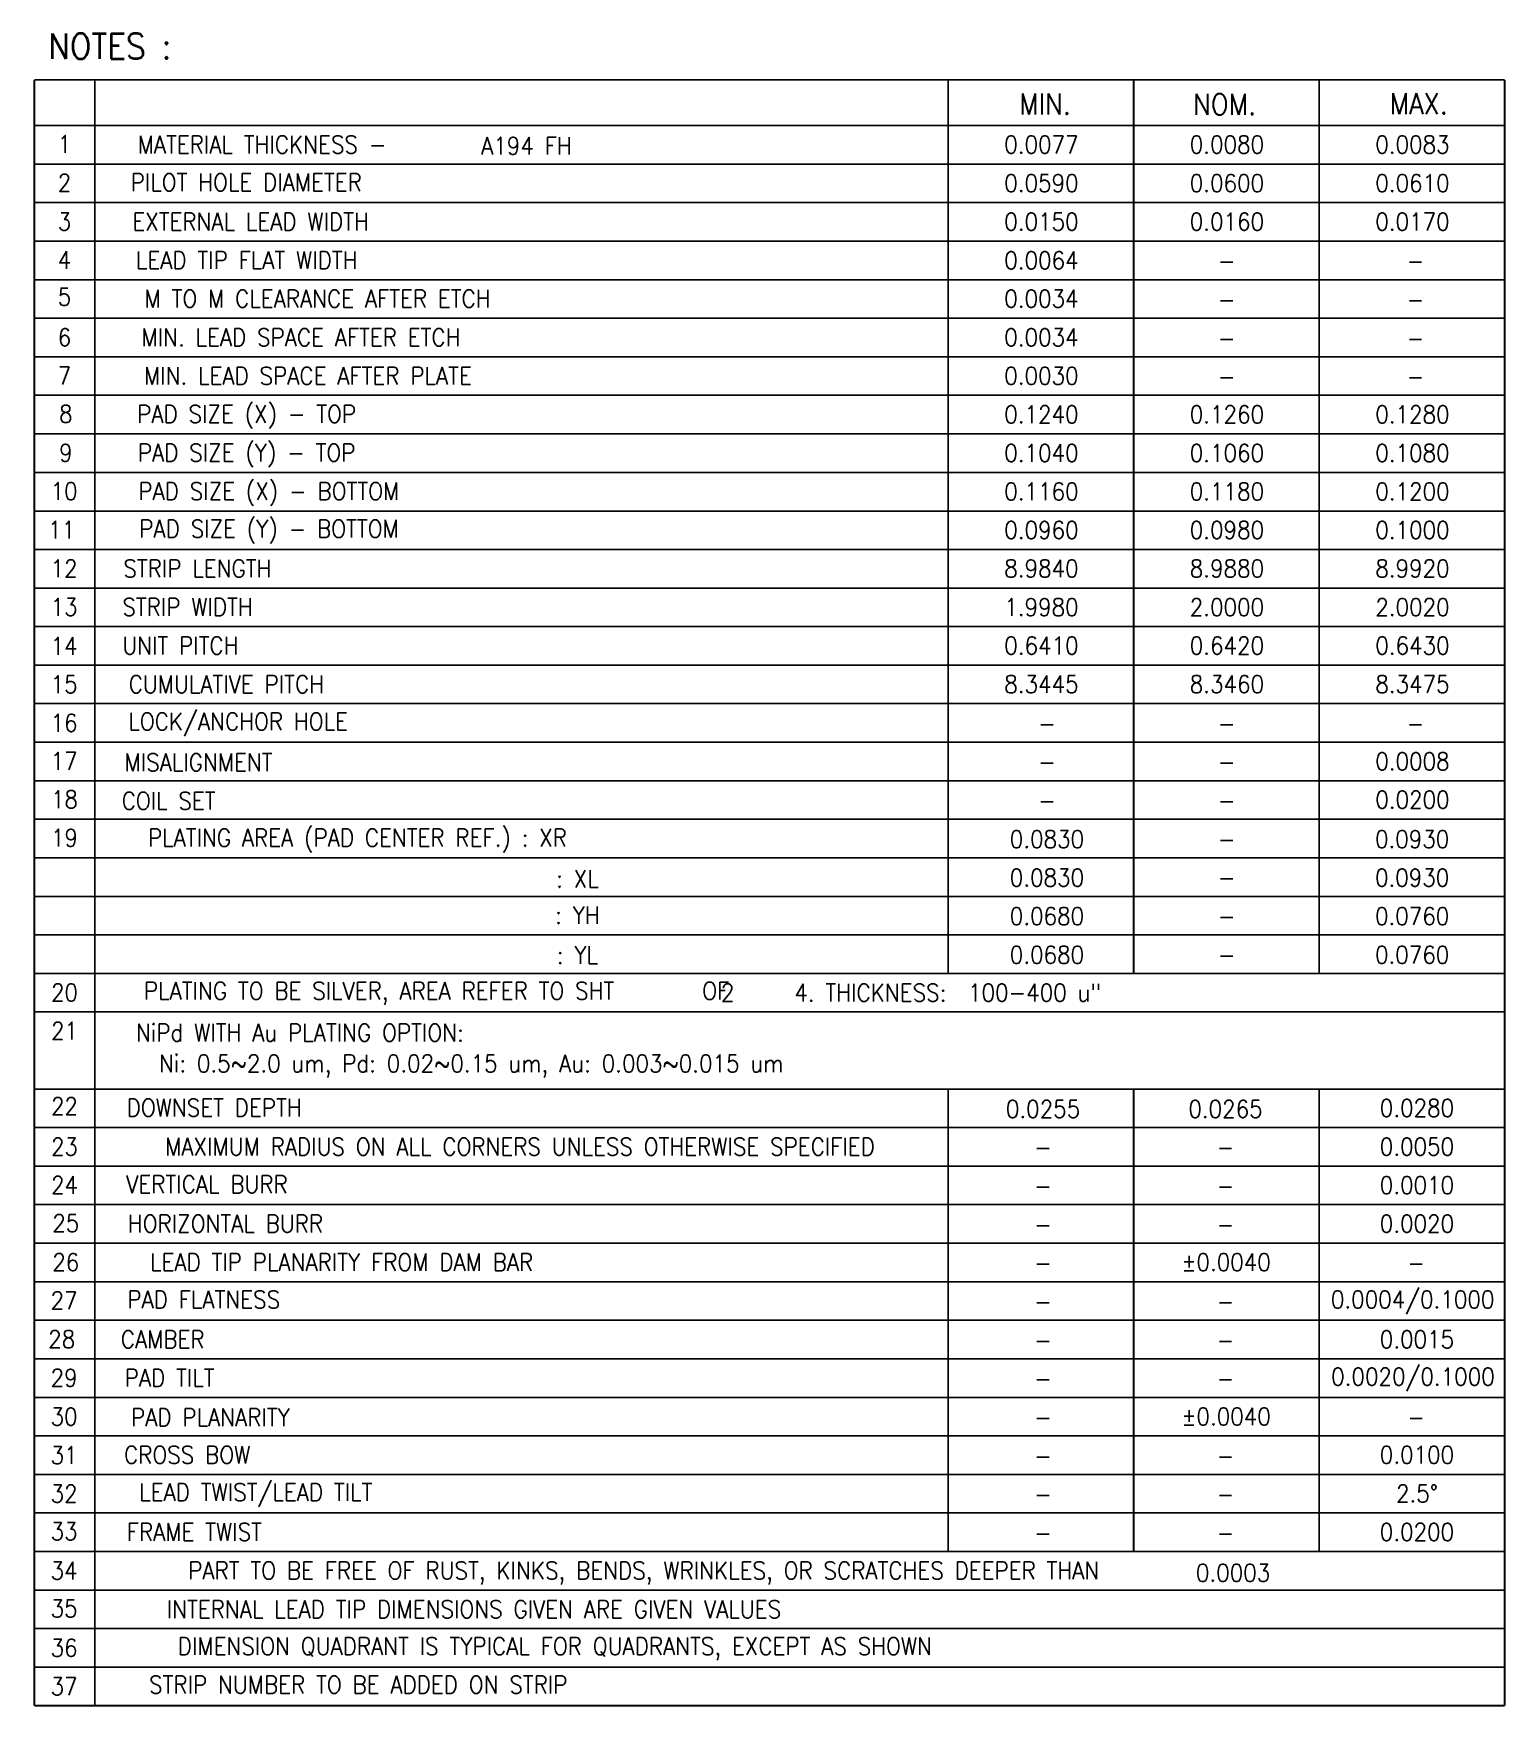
# Model space of a CAD drawing. Extents: x -154.11 to -152.64, y 86.36 to 88.04.
import ezdxf
from ezdxf.enums import TextEntityAlignment as Align

# ---------------------------------------------------------------- set-up
doc = ezdxf.new("R2010")
doc.units = 0
doc.header["$LTSCALE"] = 0.04
doc.header["$MEASUREMENT"] = 0
doc.layers.add('3', color=7, linetype='CONTINUOUS')
doc.styles.add('ROMANS', font='romans', dxfattribs={"height": 2.5})

msp = doc.modelspace()

# ---------------------------------------------------------------- linework, layer by layer
at = {"layer": '3', "color": 3}
for p, q in [((-154.0503, 86.3632), (-154.0503, 87.9905)), ((-154.1109, 87.9448), (-152.6394, 87.9448)), ((-154.1109, 87.9062), (-152.6394, 87.9062)), ((-154.1109, 87.8677), (-152.6394, 87.8677)), ((-154.1109, 87.8291), (-152.6394, 87.8291)), ((-154.1109, 87.7905), (-152.6394, 87.7905)), ((-154.1109, 87.7519), (-152.6394, 87.7519)), ((-154.1109, 87.7133), (-152.6394, 87.7133)), ((-154.1109, 87.6748), (-152.6394, 87.6748)), ((-154.1109, 87.6362), (-152.6394, 87.6362)), ((-154.1109, 87.5976), (-152.6394, 87.5976)), ((-154.1109, 87.559), (-152.6394, 87.559)), ((-154.1109, 87.5205), (-152.6394, 87.5205)), ((-154.1109, 87.4819), (-152.6394, 87.4819)), ((-154.1109, 87.4433), (-152.6394, 87.4433)), ((-154.1109, 87.4047), (-152.6394, 87.4047)), ((-154.1109, 87.3662), (-152.6394, 87.3662)), ((-154.1109, 87.3276), (-152.6394, 87.3276)), ((-154.1109, 87.289), (-152.6394, 87.289)), ((-154.1109, 87.2504), (-152.6394, 87.2504)), ((-154.1109, 87.2119), (-152.6394, 87.2119)), ((-154.1109, 87.1733), (-152.6394, 87.1733)), ((-154.1109, 87.1347), (-152.6394, 87.1347)), ((-154.1109, 87.0961), (-152.6394, 87.0961)), ((-154.1109, 87.0576), (-152.6394, 87.0576)), ((-154.1109, 86.9804), (-152.6394, 86.9804)), ((-154.1109, 86.9418), (-152.6394, 86.9418)), ((-154.1109, 86.9033), (-152.6394, 86.9033)), ((-154.1109, 86.8647), (-152.6394, 86.8647)), ((-154.1109, 86.8261), (-152.6394, 86.8261)), ((-154.1109, 86.7875), (-152.6394, 86.7875)), ((-154.1109, 86.7489), (-152.6394, 86.7489)), ((-154.1109, 86.7104), (-152.6394, 86.7104)), ((-154.1109, 86.6718), (-152.6394, 86.6718)), ((-154.1109, 86.6332), (-152.6394, 86.6332)), ((-154.1109, 86.5946), (-152.6394, 86.5946)), ((-154.1109, 86.5561), (-152.6394, 86.5561)), ((-154.1109, 86.5175), (-152.6394, 86.5175)), ((-154.1109, 86.4789), (-152.6394, 86.4789)), ((-154.1109, 86.4403), (-152.6394, 86.4403)), ((-154.1109, 86.4018), (-152.6394, 86.4018))]:
    msp.add_line(p, q, dxfattribs=at)
at = {"layer": '3', "color": 7, "const_width": 0.00175}
for points in [[(-154.1109, 86.3632), (-154.1109, 87.9905)], [(-154.1109, 87.9905), (-152.6394, 87.9905)], [(-153.1963, 87.0961), (-153.1963, 87.9905)], [(-153.0107, 87.0961), (-153.0107, 87.9905)], [(-152.8251, 87.0961), (-152.8251, 87.9905)], [(-152.6394, 86.3632), (-152.6394, 87.9905)], [(-153.1963, 86.5175), (-153.1963, 86.9804)], [(-153.0107, 86.5175), (-153.0107, 86.9804)], [(-152.8251, 86.5175), (-152.8251, 86.9804)], [(-154.1109, 86.3632), (-152.6394, 86.3632)]]:
    msp.add_lwpolyline(points, dxfattribs=at)

# ---------------------------------------------------------------- texts
at = {"layer": '3', "color": 7, "style": 'ROMANS', "width": 0.9}
for s, height, p in [('NOTES :', 0.02555, (-154.0354, 88.0243)), ('MIN.', 0.02104, (-153.0994, 87.9664)), ('NOM.', 0.02104, (-152.9197, 87.9662)), ('MAX.', 0.02104, (-152.7255, 87.9666))]:
    msp.add_text(s, height=height, dxfattribs=at).set_placement(p, align=Align.MIDDLE)
at = {"layer": '3', "color": 3, "style": 'ROMANS', "width": 0.9}
for s, height, p in [('1', 0.0175, (-154.0807, 87.9262)), ('MATERIAL THICKNESS - ', 0.017535, (-153.8776, 87.9258)), ('0.0077', 0.01753, (-153.103, 87.9258)), ('0.0080', 0.01753, (-152.9174, 87.9258)), ('0.0083', 0.01753, (-152.7317, 87.9258)), ('2', 0.0175, (-154.0807, 87.8876)), ('PILOT HOLE DIAMETER', 0.017535, (-153.8988, 87.888)), ('0.0590', 0.01753, (-153.103, 87.8872)), ('0.0600', 0.01753, (-152.9174, 87.8872)), ('0.0610', 0.01753, (-152.7317, 87.8872)), ('3', 0.0175, (-154.0807, 87.8486)), ('EXTERNAL LEAD WIDTH', 0.017535, (-153.8944, 87.8487)), ('0.0150', 0.01753, (-153.103, 87.8486)), ('0.0160', 0.01753, (-152.9174, 87.8486)), ('0.0170', 0.01753, (-152.7317, 87.8486)), ('4', 0.0175, (-154.0807, 87.8102)), ('LEAD TIP FLAT WIDTH', 0.017535, (-153.8983, 87.8101)), ('0.0064', 0.01753, (-153.103, 87.81)), ('-', 0.0175, (-152.9177, 87.8092)), ('-', 0.0175, (-152.7287, 87.8092)), ('5', 0.0175, (-154.0807, 87.7734)), ('M TO M CLEARANCE AFTER ETCH', 0.017535, (-153.8274, 87.7715)), ('0.0034', 0.01753, (-153.103, 87.7715)), ('-', 0.0175, (-152.9177, 87.7706)), ('-', 0.0175, (-152.7287, 87.7706)), ('6', 0.0175, (-154.0807, 87.7328)), ('MIN. LEAD SPACE AFTER ETCH', 0.017535, (-153.844, 87.7329)), ('0.0034', 0.01753, (-153.103, 87.7329)), ('-', 0.0175, (-152.9177, 87.7321)), ('-', 0.0175, (-152.7287, 87.7321)), ('7', 0.0175, (-154.0807, 87.6945)), ('MIN. LEAD SPACE AFTER PLATE', 0.017535, (-153.8371, 87.6943)), ('0.0030', 0.01753, (-153.103, 87.6943)), ('-', 0.0175, (-152.9177, 87.6935)), ('-', 0.0175, (-152.7287, 87.6935)), ('8', 0.0175, (-154.0794, 87.6562)), ('PAD SIZE (X) - TOP', 0.017535, (-153.8984, 87.6548)), ('0.1240', 0.01753, (-153.103, 87.6557)), ('0.1260', 0.01753, (-152.9174, 87.6557)), ('0.1280', 0.01753, (-152.7317, 87.6557)), ('9', 0.0175, (-154.0794, 87.6172)), ('PAD SIZE (Y) - TOP', 0.017535, (-153.8984, 87.6162)), ('0.1040', 0.01753, (-153.103, 87.6171)), ('0.1060', 0.01753, (-152.9174, 87.6171)), ('0.1080', 0.01753, (-152.7317, 87.6171)), ('PAD SIZE (X) - BOTTOM', 0.017535, (-153.8762, 87.5776)), ('10', 0.01753, (-154.0811, 87.5789)), ('0.1160', 0.01753, (-153.103, 87.5786)), ('0.1180', 0.01753, (-152.9174, 87.5786)), ('0.1200', 0.01753, (-152.7317, 87.5786)), ('11', 0.01753, (-154.0835, 87.5402)), ('PAD SIZE (Y) - BOTTOM', 0.017535, (-153.876, 87.54)), ('0.0960', 0.01753, (-153.103, 87.54)), ('0.0980', 0.01753, (-152.9174, 87.54)), ('0.1000', 0.01753, (-152.7317, 87.54)), ('12', 0.01753, (-154.0811, 87.5015)), ('STRIP LENGTH', 0.017535, (-153.9477, 87.5015)), ('8.9840', 0.01753, (-153.103, 87.5014)), ('8.9880', 0.01753, (-152.9174, 87.5014)), ('8.9920', 0.01753, (-152.7317, 87.5014)), ('13', 0.01753, (-154.0811, 87.4629)), ('STRIP WIDTH', 0.017535, (-153.9575, 87.4629)), ('1.9980', 0.01753, (-153.103, 87.4628)), ('2.0000', 0.01753, (-152.9174, 87.4628)), ('2.0020', 0.01753, (-152.7317, 87.4628)), ('14', 0.01753, (-154.0811, 87.4239)), ('UNIT PITCH', 0.01753, (-153.9647, 87.4243)), ('0.6410', 0.01753, (-153.103, 87.4243)), ('0.6420', 0.01753, (-152.9174, 87.4243)), ('0.6430', 0.01753, (-152.7317, 87.4243)), ('15', 0.01753, (-154.0811, 87.3855)), ('CUMULATIVE PITCH', 0.017535, (-153.9187, 87.3856)), ('8.3445', 0.01753, (-153.103, 87.3857)), ('8.3460', 0.01753, (-152.9174, 87.3857)), ('8.3475', 0.01753, (-152.7317, 87.3857)), ('16', 0.01753, (-154.0811, 87.3469)), ('LOCK/ANCHOR HOLE', 0.017535, (-153.9069, 87.347)), ('-', 0.0175, (-153.0975, 87.3463)), ('-', 0.0175, (-152.9177, 87.3463)), ('-', 0.0175, (-152.7287, 87.3463)), ('17', 0.01753, (-154.0811, 87.3088)), ('MISALIGNMENT', 0.017535, (-153.9465, 87.3074)), ('-', 0.0175, (-153.0975, 87.3077)), ('-', 0.0175, (-152.9177, 87.3077)), ('0.0008', 0.01753, (-152.7317, 87.3085)), ('18', 0.01753, (-154.0807, 87.2704)), ('COIL SET', 0.01753, (-153.9765, 87.2689)), ('0.0200', 0.01753, (-152.7317, 87.27)), ('-', 0.0175, (-153.0975, 87.2691)), ('-', 0.0175, (-152.9177, 87.2691)), ('19', 0.01753, (-154.0807, 87.2319)), ('PLATING AREA (PAD CENTER REF.) : XR', 0.017535, (-153.7875, 87.2307)), ('0.0830', 0.01753, (-153.0975, 87.2306)), ('0.0930', 0.01753, (-152.732, 87.2306)), ('-', 0.0175, (-152.9177, 87.2306)), (': XL', 0.01753, (-153.5673, 87.1909)), ('0.0830', 0.01753, (-153.0975, 87.192)), ('-', 0.0175, (-152.9177, 87.192)), ('0.0930', 0.01753, (-152.732, 87.192)), (': YH', 0.01753, (-153.5673, 87.1545)), ('0.0680', 0.01753, (-153.0975, 87.1534)), ('0.0760', 0.01753, (-152.732, 87.1534)), ('-', 0.0175, (-152.9177, 87.1534)), (': YL', 0.01753, (-153.5673, 87.1146)), ('0.0680', 0.01753, (-153.0975, 87.1148)), ('0.0760', 0.01753, (-152.732, 87.1148)), ('-', 0.0175, (-152.9177, 87.1148)), ('20', 0.01753, (-154.0807, 87.0771)), ('PLATING TO BE SILVER, AREA REFER TO SHT    OF', 0.017535, (-153.7083, 87.076)), ('21', 0.01753, (-154.0807, 87.0387)), ('NiPd WITH Au PLATING OPTION:', 0.017535, (-153.8451, 87.0372)), ('Ni: 0.5~2.0 um, Pd: 0.02~0.15 um, Au: 0.003~0.015 um', 0.017535, (-153.6736, 87.0037)), ('22', 0.01753, (-154.0807, 86.9633)), ('DOWNSET DEPTH', 0.017535, (-153.9309, 86.9617)), ('0.0255', 0.01753, (-153.1014, 86.9605)), ('0.0265', 0.01753, (-152.9188, 86.9605)), ('0.0280', 0.01753, (-152.7272, 86.9614)), ('23', 0.01753, (-154.0807, 86.9227)), ('MAXIMUM RADIUS ON ALL CORNERS UNLESS OTHERWISE SPECIFIED', 0.017535, (-153.6248, 86.9228)), ('-', 0.0175, (-153.1014, 86.922)), ('-', 0.0175, (-152.9188, 86.922)), ('0.0050', 0.01753, (-152.7272, 86.9228)), ('24', 0.01753, (-154.0807, 86.8844)), ('VERTICAL BURR', 0.017535, (-153.9381, 86.8851)), ('0.0010', 0.01753, (-152.7272, 86.8842)), ('-', 0.0175, (-153.1014, 86.8834)), ('-', 0.0175, (-152.9188, 86.8834)), ('25', 0.01753, (-154.0794, 86.8461)), ('HORIZONTAL BURR', 0.017535, (-153.9196, 86.8457)), ('0.0020', 0.01753, (-152.7272, 86.8456)), ('-', 0.0175, (-153.1014, 86.8448)), ('-', 0.0175, (-152.9188, 86.8448)), ('26', 0.01753, (-154.0794, 86.8071)), ('LEAD TIP PLANARITY FROM DAM BAR', 0.017535, (-153.8033, 86.8071)), ('-', 0.0175, (-153.1014, 86.8062)), ('%%p0.0040', 0.01753, (-152.9181, 86.8071)), ('-', 0.0175, (-152.7279, 86.8062)), ('27', 0.01753, (-154.0811, 86.7688)), ('PAD FLATNESS', 0.017535, (-153.9413, 86.7697)), ('0.0004/0.1000', 0.017535, (-152.7315, 86.7685)), ('-', 0.0175, (-153.1014, 86.7677)), ('-', 0.0175, (-152.9188, 86.7677)), ('28', 0.01753, (-154.0835, 86.7301)), ('CAMBER', 0.01753, (-153.9824, 86.7299)), ('0.0015', 0.01753, (-152.7272, 86.7299)), ('-', 0.0175, (-153.1014, 86.7291)), ('-', 0.0175, (-152.9188, 86.7291)), ('PAD TILT', 0.01753, (-153.9754, 86.6914)), ('0.0020/0.1000', 0.017535, (-152.7312, 86.6913)), ('29', 0.01753, (-154.0811, 86.6914)), ('-', 0.0175, (-153.1014, 86.6905)), ('-', 0.0175, (-152.9188, 86.6905)), ('30', 0.01753, (-154.0811, 86.6524)), ('PAD PLANARITY', 0.017535, (-153.9346, 86.6518)), ('-', 0.0175, (-153.1014, 86.6519)), ('%%p0.0040', 0.01753, (-152.9181, 86.6527)), ('-', 0.0175, (-152.7279, 86.6519)), ('31', 0.01753, (-154.0811, 86.614)), ('CROSS BOW', 0.01753, (-153.9579, 86.6142)), ('0.0100', 0.01753, (-152.7272, 86.6142)), ('-', 0.0175, (-153.1014, 86.6133)), ('-', 0.0175, (-152.9188, 86.6133)), ('32', 0.01753, (-154.0811, 86.5754)), ('LEAD TWIST/LEAD TILT', 0.017535, (-153.8892, 86.5756)), ('2.5%%d', 0.01753, (-152.7272, 86.5756)), ('-', 0.0175, (-153.1014, 86.5748)), ('-', 0.0175, (-152.9188, 86.5748)), ('33', 0.01753, (-154.0811, 86.5377)), ('FRAME TWIST', 0.017535, (-153.9507, 86.5371)), ('-', 0.0175, (-153.1014, 86.5362)), ('-', 0.0175, (-152.9188, 86.5362)), ('0.0200', 0.01753, (-152.7272, 86.537)), ('34', 0.01753, (-154.0811, 86.4983)), ('PART TO BE FREE OF RUST, KINKS, BENDS, WRINKLES, OR SCRATCHES DEEPER THAN', 0.017535, (-153.501, 86.4958)), ('0.0003', 0.01753, (-152.9112, 86.4961)), ('35', 0.01753, (-154.0811, 86.4605)), ('INTERNAL LEAD TIP DIMENSIONS GIVEN ARE GIVEN VALUES', 0.017535, (-153.6709, 86.4597)), ('36', 0.01753, (-154.0811, 86.4211)), ('DIMENSION QUADRANT IS TYPICAL FOR QUADRANTS, EXCEPT AS SHOWN', 0.017535, (-153.5899, 86.4201)), ('37', 0.01753, (-154.0811, 86.3825)), ('STRIP NUMBER TO BE ADDED ON STRIP', 0.017535, (-153.7867, 86.3842))]:
    msp.add_text(s, height=height, dxfattribs=at).set_placement(p, align=Align.MIDDLE)
at = {"layer": '3', "color": 1, "style": 'ROMANS', "width": 0.9}
for s, height, p in [('A194 FH', 0.01753, (-153.6184, 87.9246)), ('2     4. THICKNESS:  100-400 u"', 0.017535, (-153.2335, 87.0769))]:
    msp.add_text(s, height=height, dxfattribs=at).set_placement(p, align=Align.MIDDLE)

doc.saveas('drawing.dxf')
